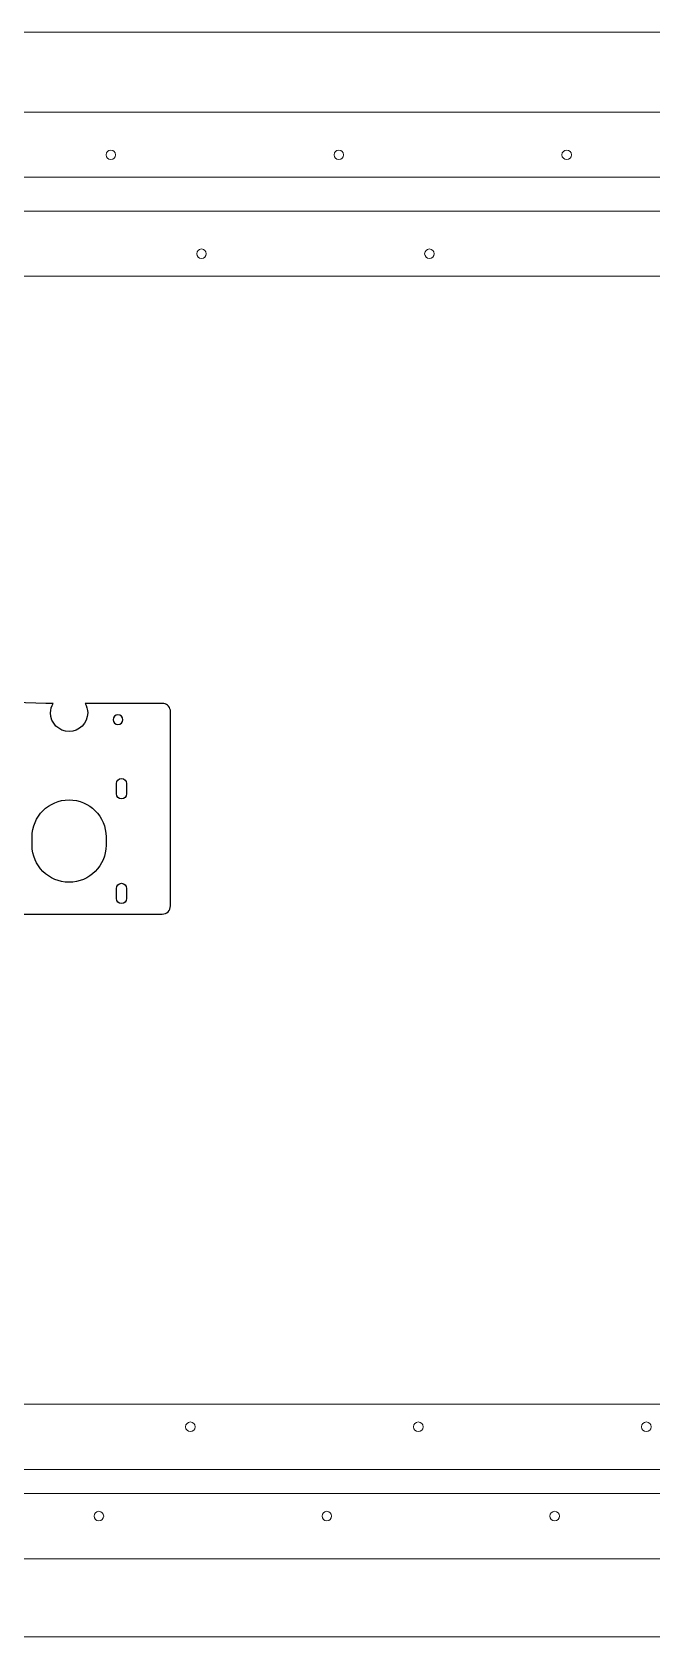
# Model space of a CAD drawing. Header units: millimetres. Extents: x 0 to 800, y 0 to 380.
# Drawn here: x 251.1 to 398, y 0 to 380 of the extents above; entities that cross this region are included whole.
import ezdxf

# ---------------------------------------------------------------- set-up
doc = ezdxf.new("R2010")
doc.units = ezdxf.units.MM
for name, color, linetype, lineweight, true_color in [('laser cut box', 3, 'CONTINUOUS', 0, 0x00ff00), ('New Left D arm', 1, 'CONTINUOUS', 0, 0xff0000), ('New Right D arm', 1, 'CONTINUOUS', 0, 0xff0000)]:
    doc.layers.add(name, color=color, linetype=linetype, lineweight=lineweight, true_color=true_color)
doc.layers.add('Layer_1', color=1, linetype='CONTINUOUS', true_color=0xff0000)

msp = doc.modelspace()

# ---------------------------------------------------------------- linework, layer by layer
at = {"layer": 'laser cut box', "color": 3, "true_color": 0x00ff00}
for p, q in [((800, 380), (0, 380)), ((0, 0), (800, 0))]:
    msp.add_line(p, q, dxfattribs=at)
at = {"layer": 'Layer_1'}
msp.add_line((233.82, 171.14), (281.93, 171.14), dxfattribs=at)
at = {"layer": 'Layer_1', "color": 1, "true_color": 0xff0000}
for points in [[(256.11, 221.03), (254.4, 221.03), (239.93, 221.52), (239.93, 218.98), (232.8, 218.98), (231.92, 211.93), (231.92, 173.12)], [(281.79, 221.03), (263.67, 221.03)], [(283.91, 173.11), (283.91, 219.09)], [(271.46, 216.04), (271.46, 216.04)], [(271.09, 199.64), (271.09, 202.05)], [(273.49, 202.05), (273.49, 199.64), (273.49, 199.64)], [(251.13, 187.44), (251.13, 189.44)], [(268.65, 189.44), (268.65, 187.44), (268.65, 187.44)], [(271.09, 174.84), (271.09, 177.25)], [(273.49, 177.25), (273.49, 174.84), (273.49, 174.84)]]:
    msp.add_lwpolyline(points, dxfattribs=at)
for points in [[(255.49, 218.79), (255.49, 219.61), (255.72, 220.37), (256.11, 221.03)], [(263.67, 221.03), (264.06, 220.37), (264.29, 219.61), (264.29, 218.79)], [(282.31, 221.03), (282.19, 221.01), (282.06, 221.03), (281.79, 221.03)], [(283.91, 219.09), (283.91, 220.06), (283.22, 220.86), (282.31, 221.03)], [(259.89, 214.39), (257.46, 214.39), (255.49, 216.36), (255.49, 218.79)], [(264.29, 218.79), (264.29, 216.36), (262.32, 214.39), (259.89, 214.39)], [(271.46, 218.32), (270.83, 218.32), (270.32, 217.81), (270.32, 217.18)], [(270.32, 217.18), (270.32, 216.55), (270.83, 216.04), (271.46, 216.04)], [(272.6, 217.18), (272.6, 217.81), (272.09, 218.32), (271.46, 218.32)], [(271.46, 216.04), (272.09, 216.04), (272.6, 216.55), (272.6, 217.18)], [(271.09, 202.05), (271.09, 202.71), (271.63, 203.25), (272.29, 203.25)], [(272.29, 203.25), (272.96, 203.25), (273.49, 202.71), (273.49, 202.05)], [(251.13, 189.44), (251.13, 194.28), (255.06, 198.2), (259.89, 198.2)], [(259.89, 198.2), (264.73, 198.2), (268.65, 194.28), (268.65, 189.44)], [(272.29, 198.44), (271.63, 198.44), (271.09, 198.98), (271.09, 199.64)], [(273.49, 199.64), (273.49, 198.98), (272.96, 198.44), (272.29, 198.44)], [(259.89, 178.68), (255.06, 178.68), (251.13, 182.6), (251.13, 187.44)], [(268.65, 187.44), (268.65, 182.6), (264.73, 178.68), (259.89, 178.68)], [(271.09, 177.25), (271.09, 177.91), (271.63, 178.45), (272.29, 178.45)], [(272.29, 173.64), (271.63, 173.64), (271.09, 174.18), (271.09, 174.84)], [(272.29, 178.45), (272.96, 178.45), (273.49, 177.91), (273.49, 177.25)], [(273.49, 174.84), (273.49, 174.18), (272.96, 173.64), (272.29, 173.64)], [(281.93, 171.14), (283.02, 171.14), (283.91, 172.02), (283.91, 173.11)]]:
    msp.add_open_spline(points, degree=3, dxfattribs=at)
at = {"layer": 'New Left D arm', "color": 1, "true_color": 0xff0000}
for p, q in [((179.65, 55.07), (732.74, 55.12)), ((570.45, 39.65), (204.07, 39.64)), ((211.97, 33.92), (765.06, 33.98)), ((602.77, 18.5), (236.39, 18.49))]:
    msp.add_line(p, q, dxfattribs=at)
for points in [[(288.63, 48.61), (288.63, 48.61)], [(342.62, 48.61), (342.62, 48.61)], [(396.65, 48.61), (396.65, 48.61)], [(266.94, 27.46), (266.94, 27.46)], [(320.95, 27.46), (320.95, 27.46)], [(374.94, 27.46), (374.94, 27.46)]]:
    msp.add_lwpolyline(points, dxfattribs=at)
for points in [[(287.49, 49.75), (287.49, 50.38), (288, 50.89), (288.63, 50.89)], [(288.63, 48.61), (288, 48.61), (287.49, 49.12), (287.49, 49.75)], [(288.63, 50.89), (289.26, 50.89), (289.77, 50.38), (289.77, 49.75)], [(289.77, 49.75), (289.77, 49.12), (289.26, 48.61), (288.63, 48.61)], [(341.48, 49.75), (341.48, 50.38), (341.99, 50.89), (342.62, 50.89)], [(342.62, 48.61), (341.99, 48.61), (341.48, 49.12), (341.48, 49.75)], [(342.62, 50.89), (343.25, 50.89), (343.76, 50.38), (343.76, 49.75)], [(343.76, 49.75), (343.76, 49.12), (343.25, 48.61), (342.62, 48.61)], [(395.51, 49.75), (395.51, 50.38), (396.02, 50.89), (396.65, 50.89)], [(396.65, 48.61), (396.02, 48.61), (395.51, 49.12), (395.51, 49.75)], [(396.65, 50.89), (397.28, 50.89), (397.79, 50.38), (397.79, 49.75)], [(397.79, 49.75), (397.79, 49.12), (397.28, 48.61), (396.65, 48.61)], [(265.8, 28.6), (265.8, 29.23), (266.31, 29.74), (266.94, 29.74)], [(266.94, 27.46), (266.31, 27.46), (265.8, 27.97), (265.8, 28.6)], [(266.94, 29.74), (267.57, 29.74), (268.08, 29.23), (268.08, 28.6)], [(268.08, 28.6), (268.08, 27.97), (267.57, 27.46), (266.94, 27.46)], [(319.81, 28.6), (319.81, 29.23), (320.32, 29.74), (320.95, 29.74)], [(320.95, 27.46), (320.32, 27.46), (319.81, 27.97), (319.81, 28.6)], [(320.95, 29.74), (321.58, 29.74), (322.09, 29.23), (322.09, 28.6)], [(322.09, 28.6), (322.09, 27.97), (321.58, 27.46), (320.95, 27.46)], [(373.8, 28.6), (373.8, 29.23), (374.31, 29.74), (374.94, 29.74)], [(374.94, 27.46), (374.31, 27.46), (373.8, 27.97), (373.8, 28.6)], [(374.94, 29.74), (375.57, 29.74), (376.08, 29.23), (376.08, 28.6)], [(376.08, 28.6), (376.08, 27.97), (375.57, 27.46), (374.94, 27.46)]]:
    msp.add_open_spline(points, degree=3, dxfattribs=at)
at = {"layer": 'New Right D arm', "color": 1, "true_color": 0xff0000}
for p, q in [((791.56, 361.06), (239.23, 361.06)), ((214.82, 345.63), (767.4, 345.62)), ((759.03, 337.62), (206.7, 337.62)), ((182.29, 322.19), (734.87, 322.18))]:
    msp.add_line(p, q, dxfattribs=at)
for points in [[(269.78, 352.08), (269.78, 352.08)], [(323.79, 352.08), (323.79, 352.08)], [(377.79, 352.08), (377.79, 352.08)], [(291.26, 328.65), (291.26, 328.65)], [(345.26, 328.65), (345.26, 328.65)]]:
    msp.add_lwpolyline(points, dxfattribs=at)
for points in [[(269.78, 352.08), (269.15, 352.08), (268.64, 351.57), (268.64, 350.94)], [(268.64, 350.94), (268.64, 350.31), (269.15, 349.8), (269.78, 349.8)], [(270.92, 350.94), (270.92, 351.57), (270.41, 352.08), (269.78, 352.08)], [(269.78, 349.8), (270.41, 349.8), (270.92, 350.31), (270.92, 350.94)], [(323.79, 352.08), (323.16, 352.08), (322.65, 351.57), (322.65, 350.94)], [(322.65, 350.94), (322.65, 350.31), (323.16, 349.8), (323.79, 349.8)], [(324.93, 350.94), (324.93, 351.57), (324.42, 352.08), (323.79, 352.08)], [(323.79, 349.8), (324.42, 349.8), (324.93, 350.31), (324.93, 350.94)], [(377.79, 352.08), (377.16, 352.08), (376.65, 351.57), (376.65, 350.94)], [(376.65, 350.94), (376.65, 350.31), (377.16, 349.8), (377.79, 349.8)], [(378.93, 350.94), (378.93, 351.57), (378.42, 352.08), (377.79, 352.08)], [(377.79, 349.8), (378.42, 349.8), (378.93, 350.31), (378.93, 350.94)], [(291.26, 328.65), (290.63, 328.65), (290.12, 328.14), (290.12, 327.51)], [(290.12, 327.51), (290.12, 326.88), (290.63, 326.37), (291.26, 326.37)], [(292.4, 327.51), (292.4, 328.14), (291.89, 328.65), (291.26, 328.65)], [(291.26, 326.37), (291.89, 326.37), (292.4, 326.88), (292.4, 327.51)], [(345.26, 328.65), (344.63, 328.65), (344.12, 328.14), (344.12, 327.51)], [(344.12, 327.51), (344.12, 326.88), (344.63, 326.37), (345.26, 326.37)], [(346.4, 327.51), (346.4, 328.14), (345.89, 328.65), (345.26, 328.65)], [(345.26, 326.37), (345.89, 326.37), (346.4, 326.88), (346.4, 327.51)]]:
    msp.add_open_spline(points, degree=3, dxfattribs=at)

doc.saveas('drawing.dxf')
